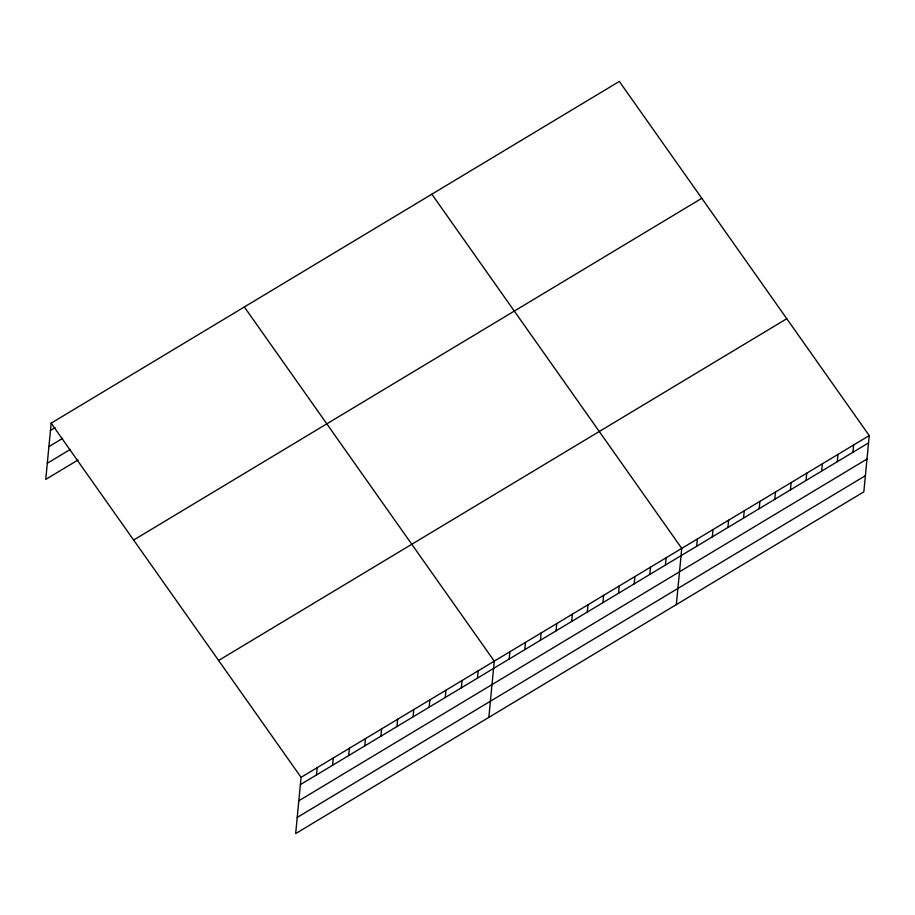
<?xml version="1.0" encoding="UTF-8"?>
<svg xmlns="http://www.w3.org/2000/svg" width="915" height="915" viewBox="0 0 915 915"><rect width="100%" height="100%" fill="white"/><g stroke="black" fill="none" stroke-linecap="round" stroke-linejoin="round"><path stroke-width="1.37" d="M51.16 423.165L301.081 777.35L295.671 833.576L863.84 491.835L869.25 435.597L619.329 81.424L51.16 423.165L45.75 479.403L77.947 460.028M316.487 774.948L317.185 767.662M332.58 765.272L333.277 757.986M348.684 755.584L349.381 748.298M364.776 745.897L365.474 738.622M380.869 736.22L381.578 728.935M396.973 726.533L397.67 719.259M413.065 716.857L413.774 709.571M429.169 707.169L429.867 699.884M445.262 697.493L445.971 690.207M461.366 687.806L462.064 680.52M477.458 678.118L478.168 670.844M488.85 717.383L494.26 661.156L244.339 306.971M509.186 659.04L509.884 651.755M524.81 649.639L525.507 642.364M540.433 640.248L541.131 632.963M556.057 630.847L556.755 623.561M571.681 621.445L572.39 614.171M587.304 612.055L588.013 604.769M602.928 602.653L603.637 595.368M618.551 593.252L619.261 585.966M634.187 583.862L634.884 576.576M649.81 574.46L650.508 567.174M665.434 565.058L666.131 557.773M676.345 604.609L681.755 548.382L431.834 194.197M696.681 546.266L697.379 538.981M712.305 536.865L713.002 529.579M727.928 527.463L728.626 520.189M743.552 518.073L744.25 510.787M759.176 508.671L759.873 501.386M774.799 499.27L775.508 491.996M790.423 489.88L791.132 482.594M806.046 480.478L806.756 473.192M821.67 471.076L822.379 463.802M837.305 461.686L838.003 454.4M852.929 452.285L853.626 444.999M50.462 430.45L55.06 427.682M48.907 446.6L62.7 438.308M47.306 463.242L70.306 449.414M133.636 540.044L701.805 198.303M218.616 660.47L786.774 318.717M301.081 777.35L869.25 435.597M300.383 784.635L868.552 442.883M298.828 800.785L866.997 459.033M297.226 817.427L865.396 475.674"/></g></svg>
